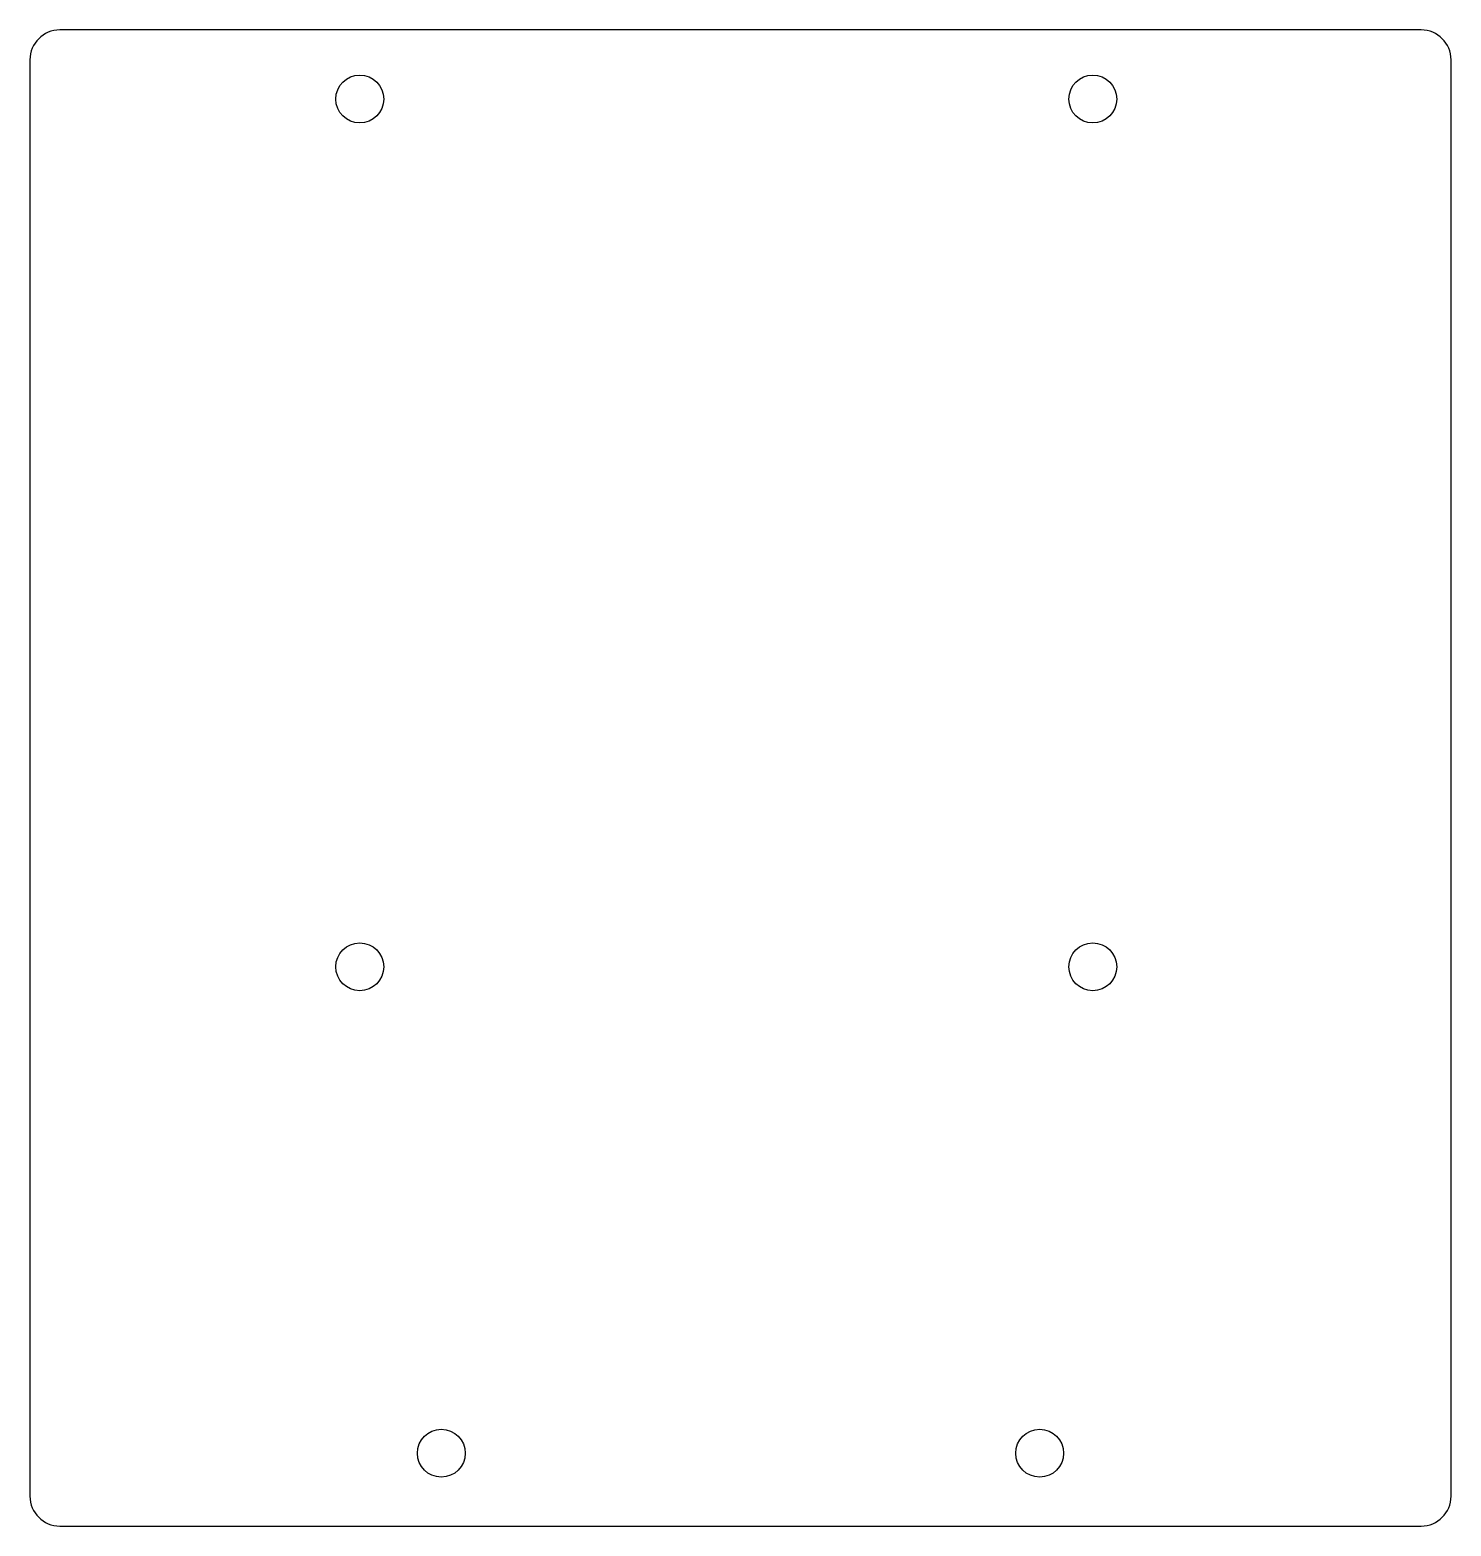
# Model space of a CAD drawing. Header units: millimetres. Extents: x -48 to 48, y -315 to -215.
import ezdxf

# ---------------------------------------------------------------- set-up
doc = ezdxf.new("R2010")
doc.units = ezdxf.units.MM
doc.layers.get('0').update_dxf_attribs({"linetype": 'CONTINUOUS'})

msp = doc.modelspace()

# ---------------------------------------------------------------- linework, layer by layer
msp.add_lwpolyline([(47.5, -217, 0.41421), (45.5, -215), (-45.5, -215, 0.41421), (-47.5, -217), (-47.5, -313, 0.41421), (-45.5, -315), (45.5, -315, 0.41421), (47.5, -313)], format="xyb", close=True)
for centre in [(-25.45, -219.62), (23.55, -219.62), (-25.45, -277.62), (23.55, -277.62), (-20, -310.13), (20, -310.13)]:
    msp.add_circle(centre, 1.6)

doc.saveas('drawing.dxf')
